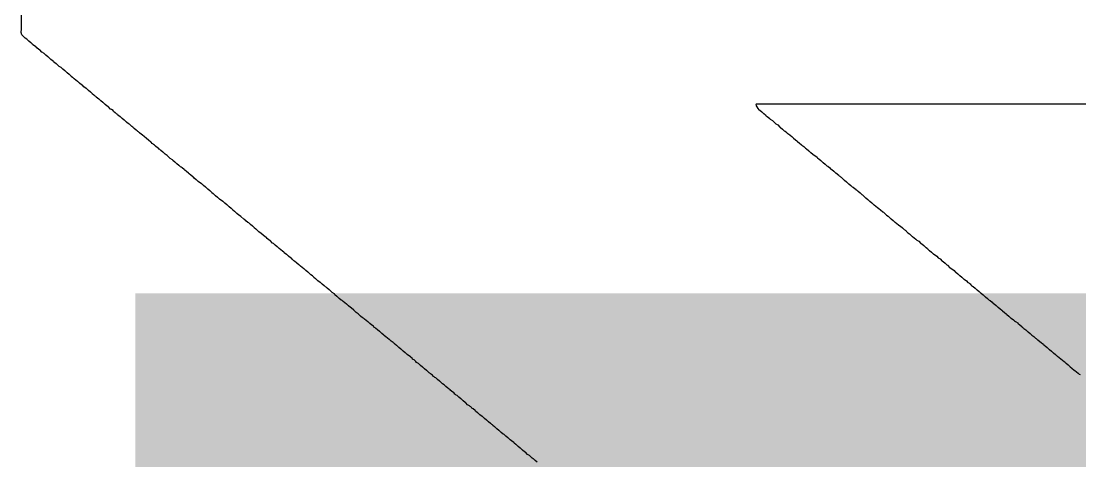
# Model space of a CAD drawing. Header units: inches. Extents: x -13 to 356, y -4 to 120.
# Drawn here: x 21.013 to 24.755, y 30.946 to 32.5 of the extents above; entities that cross this region are included whole.
import ezdxf

# ---------------------------------------------------------------- set-up
doc = ezdxf.new("R2010")
doc.units = ezdxf.units.IN
for name, color, linetype in [('Bottom Overlay', 54, 'Continuous'), ('Top Layer', 1, 'Continuous'), ('Top Paste', 8, 'Continuous'), ('Top Solder', 216, 'Continuous')]:
    doc.layers.add(name, color=color, linetype=linetype)

# ---------------------------------------------------------------- blocks, each defined once
blk = doc.blocks.new('41_SMD_M______19')
at = {"layer": 'Top Layer'}
blk.add_hatch(color=1, dxfattribs=at).paths.add_polyline_path([(-3.35, 3.11), (0.35, 3.11), (0.35, -0.59), (-3.35, -0.59)])
at = {"layer": 'Top Paste'}
blk.add_hatch(color=8, dxfattribs=at).paths.add_polyline_path([(-3.35, 3.11), (0.35, 3.11), (0.35, -0.59), (-3.35, -0.59)])
at = {"layer": 'Top Solder'}
blk.add_hatch(color=216, dxfattribs=at).paths.add_polyline_path([(-3.4516, 3.2116), (0.4516, 3.2116), (0.4516, -0.6916), (-3.4516, -0.6916)])

msp = doc.modelspace()

# ---------------------------------------------------------------- linework, layer by layer
at = {"layer": 'Bottom Overlay'}
for p, q in [((21.0145, 32.4735), (21.0139, 33.7245)), ((21.0132, 32.4605), (21.0145, 32.4735)), ((21.0158, 32.4515), (21.0132, 32.4605)), ((21.0269, 32.4404), (21.0158, 32.4515)), ((21.0333, 32.4365), (21.0269, 32.4404)), ((21.0405, 32.4294), (21.0333, 32.4365)), ((21.0476, 32.4235), (21.0405, 32.4294)), ((21.0502, 32.4222), (21.0476, 32.4235)), ((21.0522, 32.4203), (21.0502, 32.4222)), ((21.0535, 32.4177), (21.0522, 32.4203)), ((21.0619, 32.4119), (21.0535, 32.4177)), ((21.0645, 32.4106), (21.0619, 32.4119)), ((21.0691, 32.406), (21.0645, 32.4106)), ((21.0762, 32.4002), (21.0691, 32.406)), ((21.0788, 32.3989), (21.0762, 32.4002)), ((21.0866, 32.3911), (21.0788, 32.3989)), ((21.0892, 32.3898), (21.0866, 32.3911)), ((21.0918, 32.3872), (21.0892, 32.3898)), ((21.0944, 32.3859), (21.0918, 32.3872)), ((21.1002, 32.38), (21.0944, 32.3859)), ((21.1074, 32.3742), (21.1002, 32.38)), ((21.1099, 32.3729), (21.1074, 32.3742)), ((21.1184, 32.3645), (21.1099, 32.3729)), ((21.1262, 32.3593), (21.1184, 32.3645)), ((21.1275, 32.3567), (21.1262, 32.3593)), ((21.1372, 32.3495), (21.1275, 32.3567)), ((21.1398, 32.3482), (21.1372, 32.3495)), ((21.1476, 32.3404), (21.1398, 32.3482)), ((21.1541, 32.3365), (21.1476, 32.3404)), ((21.1599, 32.3307), (21.1541, 32.3365)), ((21.1671, 32.3249), (21.1599, 32.3307)), ((21.1697, 32.3236), (21.1671, 32.3249)), ((21.1755, 32.3177), (21.1697, 32.3236)), ((21.1827, 32.3119), (21.1755, 32.3177)), ((21.1853, 32.3106), (21.1827, 32.3119)), ((21.1885, 32.3073), (21.1853, 32.3106)), ((21.1898, 32.3047), (21.1885, 32.3073)), ((21.1943, 32.3015), (21.1898, 32.3047)), ((21.1969, 32.3002), (21.1943, 32.3015)), ((21.2008, 32.2963), (21.1969, 32.3002)), ((21.2125, 32.2872), (21.2008, 32.2963)), ((21.2151, 32.2859), (21.2125, 32.2872)), ((21.2197, 32.2814), (21.2151, 32.2859)), ((21.2268, 32.2755), (21.2197, 32.2814)), ((21.2294, 32.2742), (21.2268, 32.2755)), ((21.2352, 32.2684), (21.2294, 32.2742)), ((21.2424, 32.2625), (21.2352, 32.2684)), ((21.245, 32.2612), (21.2424, 32.2625)), ((21.2508, 32.2554), (21.245, 32.2612)), ((21.258, 32.2496), (21.2508, 32.2554)), ((21.2606, 32.2483), (21.258, 32.2496)), ((21.2638, 32.245), (21.2606, 32.2483)), ((21.2651, 32.2424), (21.2638, 32.245)), ((21.2696, 32.2392), (21.2651, 32.2424)), ((21.2722, 32.2379), (21.2696, 32.2392)), ((21.2748, 32.2353), (21.2722, 32.2379)), ((21.2774, 32.234), (21.2748, 32.2353)), ((21.2781, 32.232), (21.2774, 32.234)), ((21.2878, 32.2249), (21.2781, 32.232)), ((21.2904, 32.2236), (21.2878, 32.2249)), ((21.295, 32.2191), (21.2904, 32.2236)), ((21.3021, 32.2132), (21.295, 32.2191)), ((21.3047, 32.2119), (21.3021, 32.2132)), ((21.3105, 32.2061), (21.3047, 32.2119)), ((21.3177, 32.2002), (21.3105, 32.2061)), ((21.3203, 32.1989), (21.3177, 32.2002)), ((21.3294, 32.1898), (21.3203, 32.1989)), ((21.332, 32.1885), (21.3294, 32.1898)), ((21.3378, 32.184), (21.332, 32.1885)), ((21.3391, 32.1814), (21.3378, 32.184)), ((21.3449, 32.1769), (21.3391, 32.1814)), ((23.6112, 32.2074), (23.6099, 32.2035)), ((23.6099, 32.2035), (23.6164, 32.1918)), ((26.5304, 32.2067), (23.6112, 32.2074)), ((23.6164, 32.1918), (23.6209, 32.1872)), ((23.6209, 32.1872), (23.6235, 32.1859)), ((23.6235, 32.1859), (23.6306, 32.1801)), ((23.6306, 32.1801), (23.6352, 32.1756)), ((21.3475, 32.1756), (21.3449, 32.1769)), ((21.3501, 32.173), (21.3475, 32.1756)), ((21.3527, 32.1717), (21.3501, 32.173)), ((21.3534, 32.1697), (21.3527, 32.1717)), ((21.3631, 32.1626), (21.3534, 32.1697)), ((21.3657, 32.1613), (21.3631, 32.1626)), ((21.3703, 32.1567), (21.3657, 32.1613)), ((21.3774, 32.1509), (21.3703, 32.1567)), ((21.38, 32.1496), (21.3774, 32.1509)), ((21.3858, 32.1437), (21.38, 32.1496)), ((21.393, 32.1379), (21.3858, 32.1437)), ((23.6352, 32.1756), (23.6378, 32.1743)), ((23.6378, 32.1743), (23.6436, 32.1697)), ((23.6436, 32.1697), (23.6449, 32.1671)), ((23.6449, 32.1671), (23.6469, 32.1652)), ((23.6469, 32.1652), (23.6495, 32.1639)), ((23.6495, 32.1639), (23.6592, 32.1567)), ((23.6592, 32.1567), (23.6605, 32.1541)), ((23.6605, 32.1541), (23.6683, 32.1489)), ((23.6683, 32.1489), (23.6728, 32.1457)), ((23.6728, 32.1457), (23.6806, 32.1379)), ((21.3956, 32.1366), (21.393, 32.1379)), ((21.4047, 32.1275), (21.3956, 32.1366)), ((21.4073, 32.1262), (21.4047, 32.1275)), ((21.4131, 32.1204), (21.4073, 32.1262)), ((21.4202, 32.1145), (21.4131, 32.1204)), ((21.4228, 32.1132), (21.4202, 32.1145)), ((21.4254, 32.1106), (21.4228, 32.1132)), ((21.428, 32.1093), (21.4254, 32.1106)), ((21.4313, 32.1061), (21.428, 32.1093)), ((21.4384, 32.1003), (21.4313, 32.1061)), ((23.6806, 32.1379), (23.6871, 32.134)), ((23.6871, 32.134), (23.6949, 32.1262)), ((23.6949, 32.1262), (23.6975, 32.1249)), ((23.6975, 32.1249), (23.7046, 32.1191)), ((23.7046, 32.1191), (23.7105, 32.1132)), ((23.7105, 32.1132), (23.7131, 32.1119)), ((23.7131, 32.1119), (23.7189, 32.1074)), ((23.7189, 32.1074), (23.7202, 32.1048)), ((23.7202, 32.1048), (23.7222, 32.1029)), ((21.441, 32.099), (21.4384, 32.1003)), ((21.4488, 32.0912), (21.441, 32.099)), ((21.4553, 32.0873), (21.4488, 32.0912)), ((21.4644, 32.0782), (21.4553, 32.0873)), ((21.4709, 32.0743), (21.4644, 32.0782)), ((21.4728, 32.0723), (21.4709, 32.0743)), ((21.4761, 32.0678), (21.4728, 32.0723)), ((21.4787, 32.0665), (21.4761, 32.0678)), ((21.4813, 32.0639), (21.4787, 32.0665)), ((23.7222, 32.1029), (23.7248, 32.1016)), ((23.7248, 32.1016), (23.7365, 32.0925)), ((23.7365, 32.0925), (23.7403, 32.0886)), ((23.7403, 32.0886), (23.7429, 32.0873)), ((23.7429, 32.0873), (23.7501, 32.0814)), ((23.7501, 32.0814), (23.7546, 32.0769)), ((23.7546, 32.0769), (23.7572, 32.0756)), ((23.7572, 32.0756), (23.7644, 32.0697)), ((23.7644, 32.0697), (23.7702, 32.0639)), ((21.4839, 32.0626), (21.4813, 32.0639)), ((21.4884, 32.0581), (21.4839, 32.0626)), ((21.4956, 32.0522), (21.4884, 32.0581)), ((21.4981, 32.0509), (21.4956, 32.0522)), ((21.5007, 32.0483), (21.4981, 32.0509)), ((21.5033, 32.047), (21.5007, 32.0483)), ((21.5066, 32.0438), (21.5033, 32.047)), ((21.5137, 32.0379), (21.5066, 32.0438)), ((21.5163, 32.0366), (21.5137, 32.0379)), ((21.5222, 32.0308), (21.5163, 32.0366)), ((21.5293, 32.025), (21.5222, 32.0308)), ((23.7702, 32.0639), (23.7728, 32.0626)), ((23.7728, 32.0626), (23.7799, 32.0568)), ((23.7799, 32.0568), (23.7858, 32.0509)), ((23.7858, 32.0509), (23.7884, 32.0496)), ((23.7884, 32.0496), (23.7955, 32.0438)), ((23.7955, 32.0438), (23.7962, 32.0418)), ((23.7962, 32.0418), (23.7988, 32.0405)), ((23.7988, 32.0405), (23.8014, 32.0379)), ((23.8014, 32.0379), (23.804, 32.0366)), ((23.804, 32.0366), (23.8111, 32.0308)), ((23.8111, 32.0308), (23.8157, 32.0263)), ((21.5319, 32.0237), (21.5293, 32.025)), ((21.5403, 32.0152), (21.5319, 32.0237)), ((21.5481, 32.01), (21.5403, 32.0152)), ((21.5494, 32.0074), (21.5481, 32.01)), ((21.5566, 32.0016), (21.5494, 32.0074)), ((21.5592, 32.0003), (21.5566, 32.0016)), ((21.5637, 31.9957), (21.5592, 32.0003)), ((21.5709, 31.9899), (21.5637, 31.9957)), ((23.8157, 32.0263), (23.8182, 32.025)), ((23.8182, 32.025), (23.8267, 32.0191)), ((23.8267, 32.0191), (23.828, 32.0165)), ((23.828, 32.0165), (23.8299, 32.0146)), ((23.8299, 32.0146), (23.8325, 32.0133)), ((23.8325, 32.0133), (23.8397, 32.0074)), ((23.8397, 32.0074), (23.8455, 32.0016)), ((23.8455, 32.0016), (23.8481, 32.0003)), ((23.8481, 32.0003), (23.8553, 31.9944)), ((23.8553, 31.9944), (23.8611, 31.9886)), ((21.5734, 31.9886), (21.5709, 31.9899)), ((21.576, 31.986), (21.5734, 31.9886)), ((21.5786, 31.9847), (21.576, 31.986)), ((21.5819, 31.9815), (21.5786, 31.9847)), ((21.589, 31.9756), (21.5819, 31.9815)), ((21.5916, 31.9743), (21.589, 31.9756)), ((21.5975, 31.9685), (21.5916, 31.9743)), ((21.6046, 31.9626), (21.5975, 31.9685)), ((21.6072, 31.9613), (21.6046, 31.9626)), ((21.613, 31.9555), (21.6072, 31.9613)), ((21.6202, 31.9496), (21.613, 31.9555)), ((23.8611, 31.9886), (23.8637, 31.9873)), ((23.8637, 31.9873), (23.8708, 31.9815)), ((23.8708, 31.9815), (23.8754, 31.9769)), ((23.8754, 31.9769), (23.878, 31.9756)), ((23.878, 31.9756), (23.8851, 31.9698)), ((23.8851, 31.9698), (23.8897, 31.9652)), ((23.8897, 31.9652), (23.8923, 31.9639)), ((23.8923, 31.9639), (23.9033, 31.9555)), ((23.9033, 31.9555), (23.9039, 31.9535)), ((21.6228, 31.9484), (21.6202, 31.9496)), ((21.6247, 31.9451), (21.6228, 31.9484)), ((21.6319, 31.9393), (21.6247, 31.9451)), ((21.6345, 31.938), (21.6319, 31.9393)), ((21.6384, 31.9341), (21.6345, 31.938)), ((21.6501, 31.925), (21.6384, 31.9341)), ((21.6526, 31.9237), (21.6501, 31.925)), ((21.6572, 31.9191), (21.6526, 31.9237)), ((21.6643, 31.9133), (21.6572, 31.9191)), ((23.9039, 31.9535), (23.9065, 31.9522)), ((23.9065, 31.9522), (23.9091, 31.9496)), ((23.9091, 31.9496), (23.9117, 31.9484)), ((23.9117, 31.9484), (23.9208, 31.9393)), ((23.9208, 31.9393), (23.9234, 31.938)), ((23.9234, 31.938), (23.9306, 31.9321)), ((23.9306, 31.9321), (23.9364, 31.9263)), ((23.9364, 31.9263), (23.939, 31.925)), ((23.939, 31.925), (23.9461, 31.9191)), ((23.9461, 31.9191), (23.9507, 31.9146)), ((21.6669, 31.912), (21.6643, 31.9133)), ((21.6728, 31.9062), (21.6669, 31.912)), ((21.6799, 31.9003), (21.6728, 31.9062)), ((21.6825, 31.899), (21.6799, 31.9003)), ((21.6858, 31.8958), (21.6825, 31.899)), ((21.6871, 31.8932), (21.6858, 31.8958)), ((21.6916, 31.8899), (21.6871, 31.8932)), ((21.6942, 31.8886), (21.6916, 31.8899)), ((21.7, 31.8828), (21.6942, 31.8886)), ((21.7072, 31.8769), (21.7, 31.8828)), ((23.9507, 31.9146), (23.9533, 31.9133)), ((23.9533, 31.9133), (23.9604, 31.9075)), ((23.9604, 31.9075), (23.963, 31.9062)), ((23.963, 31.9062), (23.9637, 31.9042)), ((23.9637, 31.9042), (23.9663, 31.9029)), ((23.9663, 31.9029), (23.9689, 31.9003)), ((23.9689, 31.9003), (23.9715, 31.899)), ((23.9715, 31.899), (23.9786, 31.8932)), ((23.9786, 31.8932), (23.9844, 31.8873)), ((23.9844, 31.8873), (23.987, 31.886)), ((23.987, 31.886), (23.9961, 31.8769)), ((21.7098, 31.8756), (21.7072, 31.8769)), ((21.7137, 31.8717), (21.7098, 31.8756)), ((21.7254, 31.8627), (21.7137, 31.8717)), ((21.7279, 31.8614), (21.7254, 31.8627)), ((21.7325, 31.8568), (21.7279, 31.8614)), ((21.7396, 31.851), (21.7325, 31.8568)), ((21.7422, 31.8497), (21.7396, 31.851)), ((21.7481, 31.8438), (21.7422, 31.8497)), ((21.7552, 31.838), (21.7481, 31.8438)), ((23.9961, 31.8769), (23.9987, 31.8756)), ((23.9987, 31.8756), (24.0059, 31.8698)), ((24.0059, 31.8698), (24.0104, 31.8653)), ((24.0104, 31.8653), (24.013, 31.864)), ((24.013, 31.864), (24.0201, 31.8581)), ((24.0201, 31.8581), (24.026, 31.8523)), ((24.026, 31.8523), (24.0286, 31.851)), ((24.0286, 31.851), (24.0403, 31.8419)), ((24.0403, 31.8419), (24.0442, 31.838)), ((21.7578, 31.8367), (21.7552, 31.838)), ((21.7598, 31.8347), (21.7578, 31.8367)), ((21.7611, 31.8322), (21.7598, 31.8347)), ((21.7669, 31.8276), (21.7611, 31.8322)), ((21.7695, 31.8263), (21.7669, 31.8276)), ((21.7753, 31.8205), (21.7695, 31.8263)), ((21.7825, 31.8146), (21.7753, 31.8205)), ((21.7851, 31.8133), (21.7825, 31.8146)), ((21.789, 31.8094), (21.7851, 31.8133)), ((21.8007, 31.8003), (21.789, 31.8094)), ((24.0442, 31.838), (24.0506, 31.8341)), ((24.0506, 31.8341), (24.0584, 31.8263)), ((24.0584, 31.8263), (24.061, 31.825)), ((24.061, 31.825), (24.0714, 31.8146)), ((24.0714, 31.8146), (24.0779, 31.8107)), ((24.0779, 31.8107), (24.0857, 31.8029)), ((21.8033, 31.799), (21.8007, 31.8003)), ((21.8078, 31.7945), (21.8033, 31.799)), ((21.8149, 31.7887), (21.8078, 31.7945)), ((21.8175, 31.7874), (21.8149, 31.7887)), ((21.8234, 31.7815), (21.8175, 31.7874)), ((21.8305, 31.7757), (21.8234, 31.7815)), ((21.8331, 31.7744), (21.8305, 31.7757)), ((21.8351, 31.7724), (21.8331, 31.7744)), ((21.8364, 31.7698), (21.8351, 31.7724)), ((21.8422, 31.7653), (21.8364, 31.7698)), ((24.0857, 31.8029), (24.0883, 31.8016)), ((24.0883, 31.8016), (24.0954, 31.7958)), ((24.0954, 31.7958), (24.1, 31.7913)), ((24.1, 31.7913), (24.1026, 31.79)), ((24.1026, 31.79), (24.1143, 31.7809)), ((24.1143, 31.7809), (24.1182, 31.777)), ((24.1182, 31.777), (24.1208, 31.7757)), ((24.1208, 31.7757), (24.1279, 31.7698)), ((24.1279, 31.7698), (24.1337, 31.764)), ((21.8448, 31.764), (21.8422, 31.7653)), ((21.8532, 31.7555), (21.8448, 31.764)), ((21.861, 31.7504), (21.8532, 31.7555)), ((21.8688, 31.7439), (21.861, 31.7504)), ((21.876, 31.738), (21.8688, 31.7439)), ((21.8786, 31.7367), (21.876, 31.738)), ((21.8831, 31.7322), (21.8786, 31.7367)), ((21.8902, 31.7263), (21.8831, 31.7322)), ((24.1337, 31.764), (24.1363, 31.7627)), ((24.1363, 31.7627), (24.1389, 31.7601)), ((24.1389, 31.7601), (24.1409, 31.7594)), ((24.1409, 31.7594), (24.1422, 31.7568)), ((24.1422, 31.7568), (24.1467, 31.7523)), ((24.1467, 31.7523), (24.1532, 31.7484)), ((24.1532, 31.7484), (24.161, 31.7406)), ((24.161, 31.7406), (24.1636, 31.7393)), ((24.1636, 31.7393), (24.1753, 31.7302)), ((24.1753, 31.7302), (24.1792, 31.7263)), ((21.8928, 31.725), (21.8902, 31.7263)), ((21.9019, 31.716), (21.8928, 31.725)), ((21.9045, 31.7147), (21.9019, 31.716)), ((21.9104, 31.7088), (21.9045, 31.7147)), ((21.9175, 31.703), (21.9104, 31.7088)), ((21.9201, 31.7017), (21.9175, 31.703)), ((21.9253, 31.6965), (21.9201, 31.7017)), ((21.937, 31.6874), (21.9253, 31.6965)), ((24.1792, 31.7263), (24.1857, 31.7224)), ((24.1857, 31.7224), (24.1935, 31.7147)), ((24.1935, 31.7147), (24.1961, 31.7134)), ((24.1961, 31.7134), (24.2032, 31.7075)), ((24.2032, 31.7075), (24.209, 31.7017)), ((24.209, 31.7017), (24.2116, 31.7004)), ((24.2116, 31.7004), (24.2162, 31.6971)), ((24.2162, 31.6971), (24.2175, 31.6945)), ((24.2175, 31.6945), (24.2207, 31.6913)), ((21.9415, 31.6841), (21.937, 31.6874)), ((21.9428, 31.6815), (21.9415, 31.6841)), ((21.9513, 31.6757), (21.9428, 31.6815)), ((21.9539, 31.6744), (21.9513, 31.6757)), ((21.9584, 31.6699), (21.9539, 31.6744)), ((21.9655, 31.664), (21.9584, 31.6699)), ((21.9681, 31.6627), (21.9655, 31.664)), ((21.9727, 31.6582), (21.9681, 31.6627)), ((21.974, 31.6556), (21.9727, 31.6582)), ((21.9772, 31.6536), (21.974, 31.6556)), ((24.2207, 31.6913), (24.2233, 31.69)), ((24.2233, 31.69), (24.2305, 31.6841)), ((24.2305, 31.6841), (24.235, 31.6796)), ((24.235, 31.6796), (24.2376, 31.6783)), ((24.2376, 31.6783), (24.2493, 31.6692)), ((24.2493, 31.6692), (24.2545, 31.664)), ((24.2545, 31.664), (24.261, 31.6601)), ((24.261, 31.6601), (24.2688, 31.6523)), ((21.9798, 31.6523), (21.9772, 31.6536)), ((21.987, 31.6452), (21.9798, 31.6523)), ((21.9941, 31.6393), (21.987, 31.6452)), ((21.9967, 31.6381), (21.9941, 31.6393)), ((22.0006, 31.6342), (21.9967, 31.6381)), ((22.0123, 31.6251), (22.0006, 31.6342)), ((22.0149, 31.6238), (22.0123, 31.6251)), ((22.0194, 31.6192), (22.0149, 31.6238)), ((22.0266, 31.6134), (22.0194, 31.6192)), ((24.2688, 31.6523), (24.2714, 31.651)), ((24.2714, 31.651), (24.2785, 31.6452)), ((24.2785, 31.6452), (24.2843, 31.6393)), ((24.2843, 31.6393), (24.2869, 31.6381)), ((24.2869, 31.6381), (24.296, 31.629)), ((24.296, 31.629), (24.2986, 31.6277)), ((24.2986, 31.6277), (24.3103, 31.6186)), ((24.3103, 31.6186), (24.3142, 31.6147)), ((22.0292, 31.6121), (22.0266, 31.6134)), ((22.037, 31.6043), (22.0292, 31.6121)), ((22.0434, 31.6004), (22.037, 31.6043)), ((22.0467, 31.5972), (22.0434, 31.6004)), ((22.048, 31.5946), (22.0467, 31.5972)), ((22.0538, 31.59), (22.048, 31.5946)), ((22.0564, 31.5887), (22.0538, 31.59)), ((22.0623, 31.5829), (22.0564, 31.5887)), ((22.0694, 31.577), (22.0623, 31.5829)), ((24.3142, 31.6147), (24.3168, 31.6134)), ((24.3168, 31.6134), (24.3239, 31.6075)), ((24.3239, 31.6075), (24.3285, 31.603)), ((24.3285, 31.603), (24.3311, 31.6017)), ((24.3311, 31.6017), (24.3382, 31.5959)), ((24.3382, 31.5959), (24.3441, 31.59)), ((24.3441, 31.59), (24.3467, 31.5887)), ((24.3467, 31.5887), (24.3538, 31.5829)), ((24.3538, 31.5829), (24.3596, 31.577)), ((22.072, 31.5757), (22.0694, 31.577)), ((22.0765, 31.5712), (22.072, 31.5757)), ((22.0837, 31.5653), (22.0765, 31.5712)), ((22.0863, 31.564), (22.0837, 31.5653)), ((22.0889, 31.5615), (22.0863, 31.564)), ((22.0915, 31.5602), (22.0889, 31.5615)), ((22.0947, 31.5569), (22.0915, 31.5602)), ((22.1019, 31.5511), (22.0947, 31.5569)), ((22.1045, 31.5498), (22.1019, 31.5511)), ((22.1129, 31.5413), (22.1045, 31.5498)), ((24.3596, 31.577), (24.3622, 31.5757)), ((24.3622, 31.5757), (24.3648, 31.5731)), ((24.3648, 31.5731), (24.3674, 31.5718)), ((24.3674, 31.5718), (24.37, 31.5679)), ((24.37, 31.5679), (24.3726, 31.5666)), ((24.3726, 31.5666), (24.3752, 31.564)), ((24.3752, 31.564), (24.3778, 31.5628)), ((24.3778, 31.5628), (24.385, 31.5569)), ((24.385, 31.5569), (24.3895, 31.5524)), ((24.3895, 31.5524), (24.3921, 31.5511)), ((24.3921, 31.5511), (24.3992, 31.5452)), ((24.3992, 31.5452), (24.4038, 31.5407)), ((22.1207, 31.5361), (22.1129, 31.5413)), ((22.122, 31.5335), (22.1207, 31.5361)), ((22.1291, 31.5277), (22.122, 31.5335)), ((22.1317, 31.5264), (22.1291, 31.5277)), ((22.1376, 31.5206), (22.1317, 31.5264)), ((22.1447, 31.5147), (22.1376, 31.5206)), ((22.1473, 31.5134), (22.1447, 31.5147)), ((22.1512, 31.5095), (22.1473, 31.5134)), ((22.1629, 31.5004), (22.1512, 31.5095)), ((24.4038, 31.5407), (24.4064, 31.5394)), ((24.4064, 31.5394), (24.4135, 31.5335)), ((24.4135, 31.5335), (24.4194, 31.5277)), ((24.4194, 31.5277), (24.422, 31.5264)), ((24.422, 31.5264), (24.4291, 31.5206)), ((24.4291, 31.5206), (24.4349, 31.5147)), ((24.4349, 31.5147), (24.4375, 31.5134)), ((24.4375, 31.5134), (24.4447, 31.5076)), ((24.4447, 31.5076), (24.4492, 31.503)), ((22.1655, 31.4991), (22.1629, 31.5004)), ((22.17, 31.4946), (22.1655, 31.4991)), ((22.1772, 31.4887), (22.17, 31.4946)), ((22.1798, 31.4874), (22.1772, 31.4887)), ((22.1889, 31.4784), (22.1798, 31.4874)), ((22.1915, 31.4771), (22.1889, 31.4784)), ((22.1973, 31.4712), (22.1915, 31.4771)), ((22.2044, 31.4654), (22.1973, 31.4712)), ((24.4492, 31.503), (24.4518, 31.5017)), ((24.4518, 31.5017), (24.459, 31.4959)), ((24.459, 31.4959), (24.4635, 31.4913)), ((24.4635, 31.4913), (24.4661, 31.49)), ((24.4661, 31.49), (24.4733, 31.4842)), ((24.4733, 31.4842), (24.4791, 31.4784)), ((24.4791, 31.4784), (24.4817, 31.4771)), ((24.4817, 31.4771), (24.4888, 31.4712)), ((24.4888, 31.4712), (24.4947, 31.4654)), ((22.207, 31.4641), (22.2044, 31.4654)), ((22.2129, 31.4582), (22.207, 31.4641)), ((22.22, 31.4524), (22.2129, 31.4582)), ((22.2226, 31.4511), (22.22, 31.4524)), ((22.2265, 31.4472), (22.2226, 31.4511)), ((22.2382, 31.4381), (22.2265, 31.4472)), ((22.2408, 31.4368), (22.2382, 31.4381)), ((22.2453, 31.4323), (22.2408, 31.4368)), ((22.2525, 31.4264), (22.2453, 31.4323)), ((24.4947, 31.4654), (24.4973, 31.4641)), ((24.4973, 31.4641), (24.5044, 31.4582)), ((24.5044, 31.4582), (24.5103, 31.4524)), ((24.5103, 31.4524), (24.5128, 31.4511)), ((24.5128, 31.4511), (24.52, 31.4453)), ((24.52, 31.4453), (24.5245, 31.4407)), ((24.5245, 31.4407), (24.5271, 31.4394)), ((24.5271, 31.4394), (24.5356, 31.4336)), ((24.5356, 31.4336), (24.5369, 31.431)), ((24.5369, 31.431), (24.5414, 31.4277)), ((22.2551, 31.4251), (22.2525, 31.4264)), ((22.2583, 31.4219), (22.2551, 31.4251)), ((22.2596, 31.4193), (22.2583, 31.4219)), ((22.2642, 31.416), (22.2596, 31.4193)), ((22.2668, 31.4147), (22.2642, 31.416)), ((22.2726, 31.4089), (22.2668, 31.4147)), ((22.2797, 31.4031), (22.2726, 31.4089)), ((22.2823, 31.4018), (22.2797, 31.4031)), ((22.2882, 31.3959), (22.2823, 31.4018)), ((22.2953, 31.3901), (22.2882, 31.3959)), ((24.5414, 31.4277), (24.5511, 31.4206)), ((24.5511, 31.4206), (24.5524, 31.418)), ((24.5524, 31.418), (24.5544, 31.416)), ((24.5544, 31.416), (24.557, 31.4147)), ((24.557, 31.4147), (24.5641, 31.4089)), ((24.5641, 31.4089), (24.57, 31.4031)), ((24.57, 31.4031), (24.5726, 31.4018)), ((24.5726, 31.4018), (24.5797, 31.3959)), ((24.5797, 31.3959), (24.5856, 31.3901)), ((22.2979, 31.3888), (22.2953, 31.3901)), ((22.3018, 31.3849), (22.2979, 31.3888)), ((22.3135, 31.3758), (22.3018, 31.3849)), ((22.3161, 31.3745), (22.3135, 31.3758)), ((22.3206, 31.3699), (22.3161, 31.3745)), ((22.3278, 31.3641), (22.3206, 31.3699)), ((22.3304, 31.3628), (22.3278, 31.3641)), ((22.3323, 31.3609), (22.3304, 31.3628)), ((22.3336, 31.3583), (22.3323, 31.3609)), ((22.3395, 31.3537), (22.3336, 31.3583)), ((24.5856, 31.3901), (24.592, 31.3862)), ((24.592, 31.3862), (24.5985, 31.3797)), ((24.5985, 31.3797), (24.6011, 31.3784)), ((24.6011, 31.3784), (24.6037, 31.3758)), ((24.6037, 31.3758), (24.6063, 31.3745)), ((24.6063, 31.3745), (24.6135, 31.3687)), ((24.6135, 31.3687), (24.618, 31.3641)), ((24.618, 31.3641), (24.6206, 31.3628)), ((24.6206, 31.3628), (24.6265, 31.3583)), ((24.6265, 31.3583), (24.6278, 31.3557)), ((24.6278, 31.3557), (24.6323, 31.3524)), ((22.3421, 31.3524), (22.3395, 31.3537)), ((22.3479, 31.3466), (22.3421, 31.3524)), ((22.355, 31.3407), (22.3479, 31.3466)), ((22.3576, 31.3394), (22.355, 31.3407)), ((22.3635, 31.3336), (22.3576, 31.3394)), ((22.3706, 31.3278), (22.3635, 31.3336)), ((22.3732, 31.3265), (22.3706, 31.3278)), ((22.3771, 31.3226), (22.3732, 31.3265)), ((22.3888, 31.3135), (22.3771, 31.3226)), ((24.6323, 31.3524), (24.6394, 31.3466)), ((24.6394, 31.3466), (24.6453, 31.3407)), ((24.6453, 31.3407), (24.6479, 31.3394)), ((24.6479, 31.3394), (24.655, 31.3336)), ((24.655, 31.3336), (24.6596, 31.3291)), ((24.6596, 31.3291), (24.6622, 31.3278)), ((24.6622, 31.3278), (24.6693, 31.3219)), ((24.6693, 31.3219), (24.6738, 31.3174)), ((22.3914, 31.3122), (22.3888, 31.3135)), ((22.3946, 31.3089), (22.3914, 31.3122)), ((22.3959, 31.3063), (22.3946, 31.3089)), ((22.3992, 31.3044), (22.3959, 31.3063)), ((22.4018, 31.3031), (22.3992, 31.3044)), ((22.4044, 31.3005), (22.4018, 31.3031)), ((22.407, 31.2992), (22.4044, 31.3005)), ((22.4076, 31.2972), (22.407, 31.2992)), ((22.4109, 31.294), (22.4076, 31.2972)), ((22.4174, 31.2901), (22.4109, 31.294)), ((22.4245, 31.283), (22.4174, 31.2901)), ((22.4316, 31.2771), (22.4245, 31.283)), ((24.6738, 31.3174), (24.6764, 31.3161)), ((24.6764, 31.3161), (24.6881, 31.307)), ((24.6881, 31.307), (24.6933, 31.3018)), ((24.6933, 31.3018), (24.6998, 31.2979)), ((24.6998, 31.2979), (24.7031, 31.2946)), ((24.7031, 31.2946), (24.7037, 31.2927)), ((24.7037, 31.2927), (24.7063, 31.2914)), ((24.7063, 31.2914), (24.7134, 31.2856)), ((24.7134, 31.2856), (24.7206, 31.2784)), ((22.4342, 31.2758), (22.4316, 31.2771)), ((22.4388, 31.2713), (22.4342, 31.2758)), ((22.4459, 31.2654), (22.4388, 31.2713)), ((22.4485, 31.2641), (22.4459, 31.2654)), ((22.455, 31.2576), (22.4485, 31.2641)), ((22.4576, 31.2563), (22.455, 31.2576)), ((22.4596, 31.2544), (22.4576, 31.2563)), ((22.4673, 31.2492), (22.4596, 31.2544)), ((22.4706, 31.2447), (22.4673, 31.2492)), ((22.4732, 31.2434), (22.4706, 31.2447)), ((22.4758, 31.2408), (22.4732, 31.2434)), ((24.7206, 31.2784), (24.7271, 31.2745)), ((24.7271, 31.2745), (24.7349, 31.2667)), ((24.7349, 31.2667), (24.7375, 31.2654)), ((24.7375, 31.2654), (24.7491, 31.2563)), ((24.7491, 31.2563), (24.753, 31.2525)), ((24.753, 31.2525), (24.7556, 31.2512)), ((22.4784, 31.2395), (22.4758, 31.2408)), ((22.4842, 31.2336), (22.4784, 31.2395)), ((22.4914, 31.2278), (22.4842, 31.2336)), ((22.494, 31.2265), (22.4914, 31.2278)), ((22.5018, 31.2187), (22.494, 31.2265)), ((22.5082, 31.2148), (22.5018, 31.2187)), ((22.5141, 31.209), (22.5082, 31.2148)), ((22.5212, 31.2031), (22.5141, 31.209)), ((22.5238, 31.2018), (22.5212, 31.2031)), ((22.5264, 31.1992), (22.5238, 31.2018)), ((22.529, 31.1979), (22.5264, 31.1992)), ((22.5297, 31.196), (22.529, 31.1979)), ((22.5394, 31.1888), (22.5297, 31.196)), ((22.542, 31.1875), (22.5394, 31.1888)), ((22.5459, 31.1823), (22.542, 31.1875)), ((22.5485, 31.181), (22.5459, 31.1823)), ((22.5511, 31.1784), (22.5485, 31.181)), ((22.5537, 31.1771), (22.5511, 31.1784)), ((22.5595, 31.1713), (22.5537, 31.1771)), ((22.5667, 31.1655), (22.5595, 31.1713)), ((22.5693, 31.1642), (22.5667, 31.1655)), ((22.5751, 31.1583), (22.5693, 31.1642)), ((22.5822, 31.1525), (22.5751, 31.1583)), ((22.5848, 31.1512), (22.5822, 31.1525)), ((22.5913, 31.1447), (22.5848, 31.1512)), ((22.5978, 31.1408), (22.5913, 31.1447)), ((22.6004, 31.1382), (22.5978, 31.1408)), ((22.603, 31.1369), (22.6004, 31.1382)), ((22.605, 31.135), (22.603, 31.1369)), ((22.6063, 31.1324), (22.605, 31.135)), ((22.6082, 31.1317), (22.6063, 31.1324)), ((22.6102, 31.1298), (22.6082, 31.1317)), ((22.6179, 31.1246), (22.6102, 31.1298)), ((22.6192, 31.122), (22.6179, 31.1246)), ((22.6264, 31.1161), (22.6192, 31.122)), ((22.629, 31.1148), (22.6264, 31.1161)), ((22.6348, 31.109), (22.629, 31.1148)), ((22.642, 31.1031), (22.6348, 31.109)), ((22.6446, 31.1018), (22.642, 31.1031)), ((22.6504, 31.096), (22.6446, 31.1018)), ((22.6575, 31.0902), (22.6504, 31.096)), ((22.6601, 31.0889), (22.6575, 31.0902)), ((22.6647, 31.0843), (22.6601, 31.0889)), ((22.6718, 31.0785), (22.6647, 31.0843)), ((22.6744, 31.0772), (22.6718, 31.0785)), ((22.677, 31.0746), (22.6744, 31.0772)), ((22.6796, 31.0733), (22.677, 31.0746)), ((22.6803, 31.0713), (22.6796, 31.0733)), ((22.6861, 31.0668), (22.6803, 31.0713)), ((22.6887, 31.0655), (22.6861, 31.0668)), ((22.6945, 31.0597), (22.6887, 31.0655)), ((22.7017, 31.0538), (22.6945, 31.0597)), ((22.7043, 31.0525), (22.7017, 31.0538)), ((22.7101, 31.0467), (22.7043, 31.0525)), ((22.7173, 31.0408), (22.7101, 31.0467)), ((22.7199, 31.0395), (22.7173, 31.0408)), ((22.7257, 31.0337), (22.7199, 31.0395)), ((22.7329, 31.0278), (22.7257, 31.0337)), ((22.7354, 31.0265), (22.7329, 31.0278)), ((22.7419, 31.0201), (22.7354, 31.0265)), ((22.7465, 31.0168), (22.7419, 31.0201)), ((22.7543, 31.0116), (22.7465, 31.0168)), ((22.7556, 31.009), (22.7543, 31.0116)), ((22.7614, 31.0045), (22.7556, 31.009)), ((22.764, 31.0032), (22.7614, 31.0045)), ((22.7699, 30.9973), (22.764, 31.0032)), ((22.777, 30.9915), (22.7699, 30.9973)), ((22.7796, 30.9902), (22.777, 30.9915)), ((22.7854, 30.9843), (22.7796, 30.9902)), ((22.7926, 30.9785), (22.7854, 30.9843)), ((22.7952, 30.9772), (22.7926, 30.9785)), ((22.803, 30.9694), (22.7952, 30.9772)), ((22.8095, 30.9655), (22.803, 30.9694)), ((22.8172, 30.9577), (22.8095, 30.9655)), ((22.8198, 30.9564), (22.8172, 30.9577)), ((22.8224, 30.9538), (22.8198, 30.9564)), ((22.825, 30.9525), (22.8224, 30.9538)), ((22.8296, 30.948), (22.825, 30.9525)), ((22.8367, 30.9422), (22.8296, 30.948))]:
    msp.add_line(p, q, dxfattribs=at)

# ---------------------------------------------------------------- block references
at = {"rotation": 270}
msp.add_blockref('41_SMD_M______19', (22.108, 28.087), dxfattribs=at)

doc.saveas('drawing.dxf')
